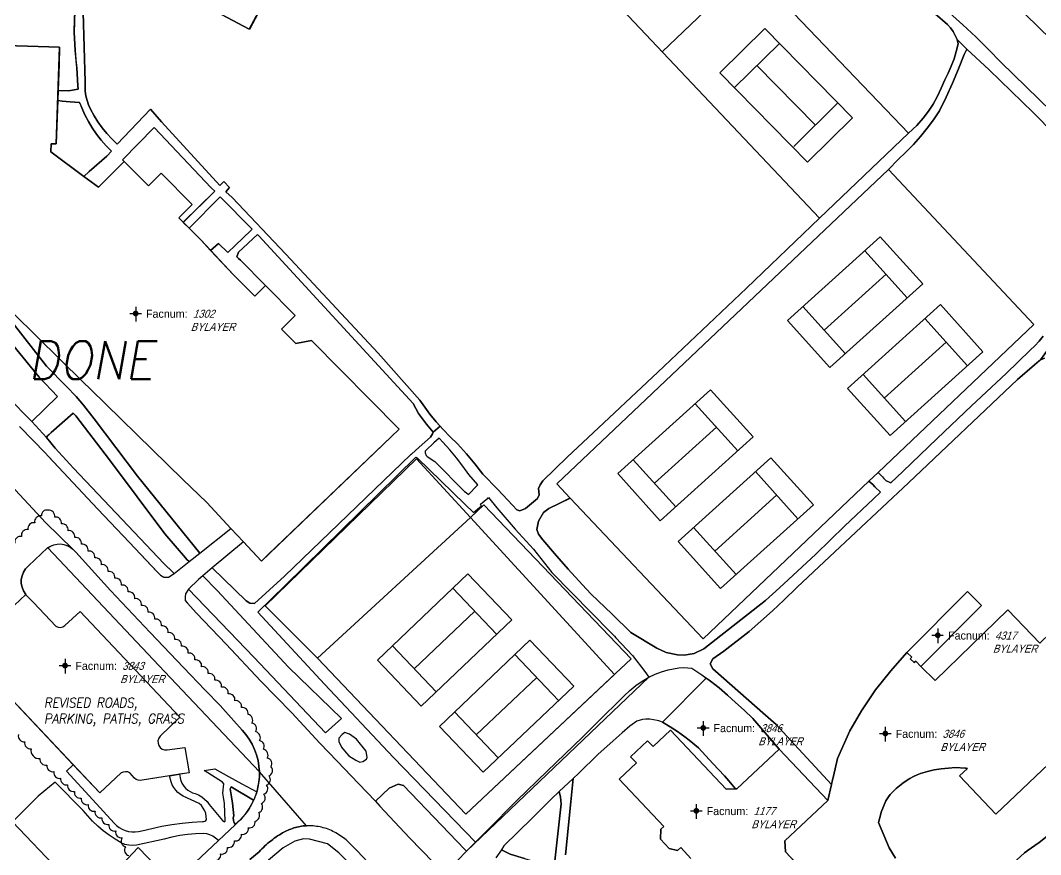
# Model space of a CAD drawing. Header units: inches. Extents: x 1273557 to 1282364, y 239587 to 246310.
# Drawn here: x 1277304 to 1277839, y 243791 to 244229 of the extents above; entities that cross this region are included whole.
import ezdxf
from ezdxf.enums import TextEntityAlignment as Align

# ---------------------------------------------------------------- set-up
doc = ezdxf.new("R2010")
doc.units = ezdxf.units.IN
doc.header["$MEASUREMENT"] = 0
doc.linetypes.add('DASHED2', pattern=[0.375, 0.25, -0.125])
doc.layers.add('BLDG-DATA', color=159, linetype='DASHED2', lineweight=30)
for name, color, linetype in [('BLDG-UW', 231, 'Continuous'), ('GRASS', 3, 'Continuous'), ('MISC-FENCE', 140, 'Continuous'), ('MISC-SURF-FEAT', 40, 'Continuous'), ('PATH', 253, 'Continuous'), ('PATH-ISLAND', 252, 'Continuous'), ('PRKG-DATA', 255, 'Continuous'), ('PRKG-UW', 6, 'Continuous'), ('REV-2013', 1, 'Continuous'), ('REV-ADJUDICATION-NOTES', 2, 'Continuous'), ('STREET-UW', 50, 'Continuous'), ('STREET-UW-ISLAND', 20, 'Continuous')]:
    doc.layers.add(name, color=color, linetype=linetype)
doc.styles.add('Revisions', font='simplex.shx', dxfattribs={"width": 0.9, "oblique": 10, "height": 25})
doc.styles.add('SS_LITE', font='FRABK.TTF', dxfattribs={"height": 16})

# ---------------------------------------------------------------- blocks, each defined once
blk = doc.blocks.new('*U1')
for p, q in [((-3.08, 0), (3.08, 0)), ((0, 3.55), (0, -4.2))]:
    blk.add_line(p, q)
at = {"const_width": 1.5}
blk.add_lwpolyline([(-0.75, 0, 1), (0.75, 0, 1)], format="xyb", close=True, dxfattribs=at)
at = {"layer": 'BLDG-DATA', "color": 1, "style": 'SS_LITE'}
blk.add_text('Facnum:', height=4.2, dxfattribs=at).set_placement((27.26, -2.25), align=Align.RIGHT)
at = {"layer": 'BLDG-DATA', "color": 7, "style": 'SS_LITE', "oblique": 20, "width": 0.9, "flags": 8}
for tag, p in [('FACNUM', (29.98, -2.25)), ('OBJECT', (28.84, -9.16))]:
    blk.add_attdef(tag, p, '', height=4.2, dxfattribs=at)
blk = doc.blocks.new('*U8')
for p, q in [((-3.08, 0), (3.08, 0)), ((0, 3.55), (0, -4.2))]:
    blk.add_line(p, q)
at = {"const_width": 1.5}
blk.add_lwpolyline([(-0.75, 0, 1), (0.75, 0, 1)], format="xyb", close=True, dxfattribs=at)
at = {"layer": 'PRKG-DATA', "color": 1, "style": 'SS_LITE'}
blk.add_text('Facnum:', height=4.2, dxfattribs=at).set_placement((27.26, -2.25), align=Align.RIGHT)
at = {"layer": 'PRKG-DATA', "color": 7, "style": 'SS_LITE', "oblique": 20, "width": 0.9, "flags": 8}
for tag, p in [('FACNUM', (29.98, -2.25)), ('OBJECT', (28.84, -9.16))]:
    blk.add_attdef(tag, p, '', height=4.2, dxfattribs=at)

msp = doc.modelspace()

# ---------------------------------------------------------------- linework, layer by layer
at = {"layer": 'BLDG-UW'}
for points in [[(1277288.11, 244086.77), (1277336.91, 244039.01), (1277340.75, 244035.25), (1277389.2, 243987.85), (1277401.85, 243975.71), (1277414.43, 243962.17), (1277420.98, 243955.12), (1277423.05, 243952.89), (1277430.4, 243944.98), (1277434.06, 243948.48), (1277502.79, 244014.18), (1277502.79, 244014.18), (1277502.79, 244014.18), (1277456.68, 244060.74), (1277448.5, 244059.15), (1277440.97, 244066.75), (1277448.22, 244073.94), (1277432.62, 244089.68), (1277426.96, 244084.06), (1277415.83, 244095.29), (1277398.77, 244113.36), (1277392.51, 244119.67), (1277389.4, 244122.81), (1277387.06, 244125.17), (1277394.08, 244132.13), (1277377.84, 244148.53), (1277371.13, 244141.88), (1277358.48, 244154.64), (1277344.88, 244141.17), (1277337.2, 244146.91), (1277319.95, 244159.81), (1277320.08, 244164.01), (1277322.78, 244163.93), (1277324.43, 244214.67), (1277251.2, 244217.06)], [(1277724.67, 243772.09), (1277705.48, 243792.45), (1277705.16, 243798.21), (1277727.67, 243819.42), (1277702.22, 243846.43), (1277679.98, 243825.48), (1277679.29, 243825.47), (1277674.37, 243825.4), (1277645.21, 243856.36), (1277636, 243847.68), (1277633.12, 243850.74), (1277624.2, 243842.35), (1277627.28, 243839.1), (1277618.25, 243830.6), (1277641.62, 243805.78), (1277640.1, 243804.35), (1277639.91, 243799.16), (1277644.54, 243794.24), (1277648.88, 243793.23), (1277650.51, 243794.76), (1277655.77, 243788.93)]]:
    msp.add_lwpolyline(points, dxfattribs=at)
for points in [[(1277769.25, 243897.11), (1277771.79, 243894.58), (1277771.02, 243893.81), (1277773.09, 243891.75), (1277773.85, 243892.51), (1277776.58, 243889.8), (1277808.4, 243921.76), (1277801.06, 243929.07)], [(1277324.45, 243782.27), (1277299.86, 243808.2), (1277296.64, 243811.6), (1277253.61, 243856.98), (1277249.65, 243861.16), (1277225.64, 243886.48), (1277169.94, 243833.67), (1277164.94, 243828.92), (1277121.43, 243787.67), (1277174.95, 243731.23), (1277179.72, 243726.17), (1277220.24, 243683.46), (1277229.12, 243691.88), (1277242.85, 243704.9)]]:
    msp.add_lwpolyline(points, close=True, dxfattribs=at)
at = {"layer": 'GRASS'}
for points in [[(1277466.49, 244303.24), (1277423.99, 244224.12), (1277375.17, 244250.24)], [(1277251.2, 244217.06), (1277324.43, 244214.67), (1277324.25, 244205.76), (1277323.69, 244191.9), (1277324.37, 244191.89), (1277329.23, 244191.83), (1277334.22, 244192.65), (1277334.09, 244194.6), (1277333.47, 244203.88), (1277332.62, 244213.14), (1277332.14, 244222.33), (1277332.18, 244223.38), (1277332.71, 244239.24)], [(1277336.95, 244232.96), (1277337.96, 244196.49), (1277337.87, 244194.02), (1277338, 244191.55), (1277338.36, 244189.11), (1277338.93, 244186.71), (1277339.72, 244184.37), (1277340.71, 244182.11), (1277342.59, 244178.76), (1277344.65, 244175.51), (1277346.9, 244172.39), (1277349.32, 244169.39), (1277351.9, 244166.53), (1277354.65, 244163.82), (1277372.22, 244182.11), (1277377.95, 244175.62), (1277408.59, 244142.08), (1277410.79, 244144.22), (1277413.62, 244141.06), (1277411.84, 244138.83), (1277415.02, 244135.76), (1277443.22, 244106.01), (1277491.79, 244054.15), (1277513.56, 244029.41), (1277518.79, 244022.17), (1277522.19, 244018.03), (1277525.77, 244014.04), (1277529.51, 244010.2), (1277533.41, 244006.51), (1277538, 244001.36), (1277542.44, 243996.09), (1277546.7, 243990.68), (1277554.57, 243982.6), (1277562.29, 243974.36), (1277564.53, 243971.87), (1277566.11, 243971.41), (1277569, 243972.66), (1277575.28, 243977.89), (1277576.17, 243979.89), (1277575.94, 243983.2), (1277576.83, 243985.06), (1277578.16, 243987.19), (1277590.99, 243999.53), (1277613, 244020.2), (1277638.48, 244044.24), (1277685.08, 244088.22), (1277723.39, 244125.02), (1277723.39, 244125.02), (1277723.39, 244125.02), (1277770.14, 244169.55), (1277770.14, 244169.55), (1277774.5, 244173.59), (1277777.82, 244177.38), (1277780.57, 244181.13), (1277783.07, 244184.78), (1277785.28, 244188.93), (1277787.28, 244193.18), (1277789.07, 244197.53), (1277790.92, 244201.13), (1277792.55, 244204.83), (1277793.98, 244208.61), (1277795.18, 244212.48), (1277796.16, 244216.4), (1277795.54, 244218.67), (1277794.66, 244220.85), (1277793.53, 244222.92), (1277792.16, 244224.83), (1277790.57, 244226.57), (1277784.12, 244232.19)], [(1277846.68, 244168.98), (1277835.45, 244180.42), (1277824.03, 244191.68), (1277812.44, 244202.75), (1277800.67, 244213.65), (1277799.29, 244210.84), (1277796.32, 244203.34), (1277793.18, 244195.9), (1277789.86, 244188.55), (1277786.38, 244181.27), (1277783.25, 244176.63), (1277779.91, 244172.13), (1277776.37, 244167.8), (1277772.64, 244163.62), (1277768.72, 244159.62), (1277764.63, 244155.81), (1277759.56, 244150.51), (1277585.5, 243985.5), (1277592.53, 243978.06), (1277591.32, 243977.48), (1277586.72, 243975.29), (1277581.33, 243972.64), (1277578.52, 243970.45), (1277575.85, 243965.97), (1277575.05, 243961.56), (1277575.92, 243959.2), (1277578.23, 243956.23), (1277584.28, 243949.04), (1277591.5, 243940.78), (1277598.89, 243932.65), (1277603.37, 243927.9), (1277614.55, 243917.22), (1277624.37, 243907.65), (1277637.97, 243899.34), (1277642.83, 243897.01), (1277648.83, 243895.78), (1277652.4, 243895.72), (1277657.5, 243896.58), (1277662.62, 243898.95), (1277695.01, 243924.39), (1277702.29, 243930.94), (1277711.89, 243939.79), (1277721.38, 243948.74), (1277736.48, 243963.3), (1277751.7, 243977.73), (1277755.35, 243981.14), (1277752.41, 243984.06), (1277751.32, 243985.19), (1277749.29, 243987), (1277754.14, 243991.6), (1277756.47, 243989.2), (1277757.01, 243988.64), (1277758.42, 243987.18), (1277758.52, 243987.14), (1277760.73, 243986.15), (1277767.04, 243992.03), (1277785.07, 244009.36), (1277803.23, 244026.57), (1277821.37, 244043.53), (1277833.89, 244055.7), (1277836.34, 244058.02), (1277838.63, 244060.5), (1277840.74, 244063.12)], [(1277297.12, 244031.27), (1277309.9, 244018.21), (1277323.34, 244031.43), (1277313.8, 244041.48), (1277270.64, 244094.12)], [(1277287.01, 244086.28), (1277317.67, 244047.27), (1277328.19, 244036.68), (1277333.18, 244031.39), (1277337.12, 244026.91), (1277342.61, 244019.61), (1277365.38, 243989.59), (1277398.06, 243949.18), (1277414.43, 243962.17), (1277401.85, 243975.71), (1277389.2, 243987.85), (1277340.75, 244035.25), (1277336.91, 244039.01), (1277288.11, 244086.77)], [(1277841.42, 244051.5), (1277839.3, 244050.66), (1277836.21, 244048.02), (1277827.28, 244040.36), (1277770.15, 243986.15), (1277728.69, 243947.3), (1277711.69, 243931.39), (1277704.68, 243924.51), (1277698.71, 243918.89), (1277686.5, 243908.17), (1277673.16, 243897.85), (1277667.45, 243893.8), (1277665.9, 243891.19), (1277667.37, 243888.54), (1277695.01, 243864.2), (1277700.57, 243859.22), (1277708.09, 243851.09), (1277729.63, 243827.8), (1277730.21, 243830.3), (1277730.64, 243832.14), (1277732.82, 243841.46), (1277739.34, 243855.99), (1277745.39, 243866.45), (1277752.72, 243877.5), (1277760.74, 243887.45), (1277769.25, 243897.11), (1277801.06, 243929.07), (1277808.4, 243921.76), (1277776.58, 243889.8), (1277784.03, 243882.4), (1277822.21, 243919.39), (1277839.06, 243902), (1277855.99, 243918.41)], [(1277655.76, 243788.94), (1277650.51, 243794.76), (1277648.88, 243793.23), (1277644.54, 243794.24), (1277639.91, 243799.16), (1277640.1, 243804.35), (1277641.62, 243805.78), (1277618.25, 243830.6), (1277627.28, 243839.1), (1277624.2, 243842.35), (1277633.12, 243850.74), (1277636, 243847.68), (1277645.21, 243856.36), (1277674.37, 243825.4), (1277679.3, 243825.47), (1277675.84, 243829.67), (1277673.54, 243832.36), (1277667.46, 243838.88), (1277659.78, 243847.01), (1277654.94, 243851.1), (1277652.67, 243852.87), (1277648.87, 243855.57), (1277644.96, 243858.11), (1277640.94, 243860.47), (1277639.07, 243861.13), (1277638.21, 243861.33), (1277634.39, 243862.06), (1277632.22, 243862.03), (1277630.43, 243861.87), (1277627.51, 243860.97), (1277623.82, 243858.36), (1277619.72, 243854.95), (1277615.15, 243850.67), (1277607.07, 243843.47), (1277597.09, 243833.67), (1277594.12, 243831.01), (1277592.81, 243818.64), (1277589.96, 243790.93)], [(1277384.1, 243775.97), (1277407.83, 243798.37), (1277406.41, 243799.66), (1277404.98, 243800.62), (1277403.44, 243801.35), (1277401.8, 243801.84), (1277400.1, 243802.09), (1277395.89, 243801.94), (1277391.7, 243801.56), (1277387.54, 243800.96), (1277383.41, 243800.14), (1277379.33, 243799.11), (1277364.89, 243795.89), (1277362.83, 243795.75), (1277360.77, 243795.92), (1277358.76, 243796.4), (1277356.85, 243797.17), (1277353.6, 243799.1), (1277350.47, 243801.2), (1277347.46, 243803.48), (1277344.58, 243805.93), (1277341.85, 243808.53), (1277339.26, 243811.29), (1277336.84, 243814.18), (1277322.26, 243829.09), (1277313.22, 243821.61), (1277299.86, 243808.2), (1277324.45, 243782.27)], [(1277822.86, 243784.61), (1277830.88, 243791.9), (1277832.11, 243792.76), (1277832.35, 243792.97), (1277838.73, 243797.45), (1277874.02, 243825.6)], [(1277346.44, 243774.24), (1277365.67, 243794.69), (1277376.26, 243783.85)]]:
    msp.add_lwpolyline(points, dxfattribs=at)
for points in [[(1277337.23, 244146.88), (1277340.09, 244149.42), (1277349.24, 244157.53), (1277351.83, 244160.17), (1277349.02, 244162.99), (1277346.39, 244165.97), (1277343.94, 244169.1), (1277341.69, 244172.37), (1277339.65, 244175.78), (1277337.81, 244179.29), (1277336.2, 244182.91), (1277335.27, 244185.13), (1277335.01, 244185.74), (1277330.12, 244185.98), (1277325.91, 244186.36), (1277323.52, 244186.66), (1277322.78, 244163.93), (1277320.08, 244164.01), (1277319.95, 244159.81)], [(1277374.19, 244172.48), (1277357.49, 244155.68), (1277358.48, 244154.64), (1277358.51, 244154.61), (1277371.13, 244141.88), (1277377.84, 244148.53), (1277394.08, 244132.13), (1277387.06, 244125.17), (1277389.44, 244122.8), (1277405.95, 244139.08), (1277404.1, 244140.97)], [(1277408.82, 244136.18), (1277392.54, 244119.65), (1277398.77, 244113.36), (1277403.75, 244108.08), (1277407.87, 244111.69), (1277412.84, 244106.95), (1277424.69, 244118.29), (1277425.63, 244119.21)], [(1277508.78, 244000.91), (1277509.19, 244001.19), (1277513.17, 244004.74), (1277519.14, 244010.14), (1277520.32, 244011.89), (1277520.62, 244012.62), (1277517.08, 244016.81), (1277512.86, 244022.53), (1277510.06, 244027.72), (1277429.05, 244115.76), (1277428.32, 244116.5), (1277418.47, 244107.11), (1277417.47, 244104.7), (1277418.43, 244103.87), (1277419.49, 244102.95), (1277432.62, 244089.68), (1277448.22, 244073.94), (1277440.97, 244066.75), (1277448.5, 244059.15), (1277456.68, 244060.74), (1277502.79, 244014.18), (1277430.4, 243944.98), (1277420.97, 243955.13), (1277404.58, 243941.45), (1277422.45, 243924.27), (1277424.43, 243922.9), (1277426.83, 243922.86), (1277442.56, 243937.17)], [(1277379.15, 243943.77), (1277384.71, 243938.45), (1277392.48, 243944.75), (1277391.37, 243945.89), (1277390.57, 243946.72), (1277379.81, 243959.32), (1277350.65, 243998.13), (1277332.98, 244021.26), (1277331.68, 244022.63), (1277320.17, 244012.48), (1277319.75, 244012.15), (1277319.35, 244011.81), (1277318.96, 244011.45), (1277318.58, 244011.07), (1277318.23, 244010.68), (1277317.89, 244010.28), (1277317.58, 244009.88), (1277322.27, 244004.34), (1277331.86, 243993.83), (1277360.5, 243963.58)], [(1277529.38, 244003.47), (1277525.69, 244007.52), (1277523.74, 244009.47), (1277520.93, 244007.18), (1277516.67, 244003.06), (1277516.33, 244002.73), (1277516.32, 244001.85), (1277516.83, 244000.39), (1277517.45, 243999.97), (1277521.42, 243997.23), (1277537.06, 243981.48), (1277537.9, 243981), (1277539.11, 243980.01), (1277539.51, 243980.33), (1277543.39, 243984.29), (1277544.11, 243985.01), (1277539.36, 243990.42), (1277536.23, 243994.91), (1277532.9, 243999.26)], [(1277432.41, 243921.53), (1277459.91, 243894.05), (1277537.72, 243812.25), (1277613.48, 243883.35), (1277624.59, 243893.77), (1277547.26, 243974.59), (1277540.18, 243967.85), (1277511.85, 243998.66), (1277432.41, 243921.53)], [(1277407.13, 243929.62), (1277399.66, 243937.34), (1277397.38, 243935.44), (1277392.16, 243930.27), (1277426.47, 243894.57), (1277464.05, 243854.95), (1277472.45, 243862.43), (1277444.69, 243889.33)], [(1277480.32, 243851.58), (1277476.75, 243854.17), (1277474.23, 243855.02), (1277472.74, 243854.11), (1277471.11, 243852.13), (1277471.08, 243850.39), (1277472.5, 243847.43), (1277474.07, 243845.4), (1277476.3, 243842.83), (1277480.01, 243840.49), (1277482.13, 243839.53), (1277483.74, 243839.9), (1277485.63, 243841.07), (1277485.91, 243842), (1277485.43, 243845.22)], [(1277504.97, 243827.31), (1277502.14, 243827.97), (1277497.42, 243825.81), (1277490.34, 243819.02), (1277492.68, 243816.41), (1277508.21, 243799.78), (1277520.69, 243786.8), (1277524.93, 243782.35), (1277525.28, 243782.52), (1277527.44, 243783.57), (1277529.58, 243784.79), (1277531.56, 243786.25), (1277533.35, 243787.94), (1277538.06, 243792.74), (1277536.98, 243793.83)], [(1277587.76, 243817.6), (1277587.42, 243821.08), (1277586.69, 243824.09), (1277582.76, 243820.2), (1277572.49, 243810.12), (1277557.67, 243795.58), (1277556.45, 243793.58), (1277561.02, 243791.31), (1277568.6, 243788.92), (1277583.23, 243784.67), (1277583.9, 243784.93), (1277584.32, 243786.13)], [(1277473.04, 243742.46), (1277478.35, 243737.15), (1277487.58, 243745.7), (1277502.37, 243760.4), (1277470.99, 243792), (1277465.21, 243796.69), (1277455.65, 243799.11), (1277452.46, 243799.34), (1277447.92, 243798.1), (1277441.85, 243794.62), (1277434.22, 243788.16), (1277433.41, 243787.07)]]:
    msp.add_lwpolyline(points, close=True, dxfattribs=at)
for points in [[(1277387.36, 243833.24), (1277388.04, 243830.35), (1277388.75, 243828.59), (1277389.74, 243826.96), (1277390.66, 243825.83), (1277391.75, 243824.85), (1277392.99, 243824.06), (1277394.33, 243823.46), (1277395.74, 243823.09), (1277397.47, 243822.31), (1277399.09, 243821.33), (1277400.58, 243820.16), (1277401.91, 243818.81), (1277403.06, 243817.31), (1277409.93, 243808.84), (1277411, 243808.15), (1277411.41, 243808.55), (1277411.15, 243817.85), (1277410.54, 243821.23), (1277410.16, 243823.26), (1277410.65, 243828.1), (1277409.99, 243829.06), (1277400.4, 243835.16), (1277406, 243835.98), (1277413.11, 243831.98), (1277420.13, 243828.13), (1277427.98, 243823.92, 0.080136), (1277429.38, 243834.45), (1277379.62, 243887.1), (1277318.26, 243951.98, 0.002066), (1277318.19, 243951.93), (1277308.19, 243942.52, 0.410194), (1277306.74, 243927.58, 0.022245), (1277307.37, 243926.87), (1277310.82, 243923.32), (1277322.61, 243910.94, 0.361372), (1277327.28, 243911.18), (1277335.35, 243918.65), (1277387.69, 243863.19), (1277377.28, 243853.14, 0.709666), (1277380.97, 243845.99), (1277390.31, 243847.3), (1277392.51, 243833.99)], [(1277331.69, 243838.2), (1277328.2, 243834.76), (1277341.93, 243819.72), (1277353.12, 243807.54), (1277354.4, 243806.32), (1277355.82, 243805.26), (1277357.35, 243804.38), (1277358.99, 243803.7), (1277360.69, 243803.22), (1277362.44, 243802.95), (1277364.21, 243802.9), (1277365.97, 243803.06), (1277367.7, 243803.44), (1277372.91, 243804.78), (1277378.16, 243805.93), (1277383.46, 243806.86), (1277388.79, 243807.59), (1277394.14, 243808.11), (1277399.51, 243808.42), (1277400.13, 243808.36), (1277400.73, 243808.52), (1277401.23, 243808.89), (1277401.56, 243809.41), (1277401.52, 243810.99), (1277401.23, 243812.55), (1277400.71, 243814.05), (1277399.95, 243815.45), (1277398.98, 243816.71), (1277397.83, 243817.81), (1277389.35, 243821.6), (1277387.93, 243822.52), (1277386.64, 243823.6), (1277385.48, 243824.84), (1277384.48, 243826.2), (1277383.66, 243827.68), (1277383.02, 243829.24), (1277382.17, 243832.4), (1277367.88, 243830.04, -0.290599), (1277363.83, 243831.17), (1277361.38, 243833.91, 0.279055), (1277356.76, 243833.85), (1277345.65, 243823.43)], [(1277416.72, 243806.75), (1277415.99, 243808.08), (1277415.7, 243809.14), (1277415.67, 243810.24), (1277415.91, 243811.31), (1277415.63, 243814.63), (1277415.21, 243817.95), (1277414.66, 243821.26), (1277413.99, 243825.49), (1277414.54, 243826.56), (1277415.48, 243826.14), (1277426.34, 243819.57, -0.006744), (1277425.95, 243818.76, -0.099193)]]:
    msp.add_lwpolyline(points, format="xyb", close=True, dxfattribs=at)
msp.add_lwpolyline([(1277864.39, 243858.26), (1277815.87, 243812.24), (1277796.83, 243832.3), (1277800.99, 243836.24, 0.006508), (1277799.86, 243836.44), (1277794.75, 243836.66), (1277791.02, 243836.46), (1277787.31, 243836.05), (1277783.63, 243835.43), (1277779.99, 243834.59), (1277776.4, 243833.55), (1277774.62, 243832.92, 0.100657), (1277760.49, 243822.56), (1277759.6, 243821.41), (1277758.25, 243819.32), (1277755.79, 243813.27), (1277755.35, 243811.76), (1277754.3, 243807.8), (1277759.96, 243794.57), (1277763.29, 243789.07)], format="xyb", dxfattribs=at)
at = {"layer": 'MISC-FENCE'}
for p, q in [((1277770.14, 244169.55), (1277603.73, 244343.12)), ((1277466.49, 244303.24), (1277424.12, 244224.05)), ((1277558.26, 244299.53), (1277723.39, 244125.02)), ((1277640.83, 244212.28), (1277686.94, 244256.33)), ((1277424.12, 244224.05), (1277375.17, 244250.24)), ((1277723.39, 244125.02), (1277770.14, 244169.55)), ((1277759.56, 244150.51), (1277585.5, 243985.5)), ((1277835.88, 244069.25), (1277759.56, 244150.51)), ((1277754.14, 243991.6), (1277835.88, 244069.25)), ((1277432.41, 243921.53), (1277511.85, 243998.66)), ((1277511.85, 243998.66), (1277540.18, 243967.85)), ((1277749.29, 243987), (1277754.14, 243991.6)), ((1277662.25, 243904.31), (1277749.29, 243987)), ((1277585.5, 243985.5), (1277592.53, 243978.06)), ((1277592.53, 243978.06), (1277662.25, 243904.31)), ((1277540.18, 243967.85), (1277459.91, 243894.05)), ((1277615.84, 243885.57), (1277540.18, 243967.85)), ((1277459.91, 243894.05), (1277432.41, 243921.53)), ((1277459.91, 243894.05), (1277537.72, 243812.25)), ((1277537.72, 243812.25), (1277615.84, 243885.57))]:
    msp.add_line(p, q, dxfattribs=at)
at = {"layer": 'MISC-SURF-FEAT'}
for p, q in [((1277670.97, 244201.16), (1277694.7, 244224.51)), ((1277694.7, 244224.51), (1277740.74, 244177.71)), ((1277702.38, 244216.71), (1277678.64, 244193.36)), ((1277717.01, 244154.36), (1277670.97, 244201.16)), ((1277690.51, 244205.04), (1277721.2, 244173.83)), ((1277709.81, 244162.63), (1277733.07, 244185.51)), ((1277740.74, 244177.71), (1277717.01, 244154.36)), ((1277706.51, 244071.26), (1277755.25, 244115.25)), ((1277755.25, 244115.25), (1277777.56, 244090.53)), ((1277747.13, 244107.92), (1277769.43, 244083.2)), ((1277758.28, 244095.56), (1277725.79, 244066.23)), ((1277777.56, 244090.53), (1277728.82, 244046.54)), ((1277714.63, 244078.59), (1277736.94, 244053.87)), ((1277738.12, 244035.64), (1277786.85, 244079.63)), ((1277786.85, 244079.63), (1277809.16, 244054.91)), ((1277778.73, 244072.3), (1277801.04, 244047.58)), ((1277728.82, 244046.54), (1277706.51, 244071.26)), ((1277789.89, 244059.94), (1277757.39, 244030.61)), ((1277809.16, 244054.91), (1277760.42, 244010.92)), ((1277746.24, 244042.97), (1277768.55, 244018.25)), ((1277617.51, 243990.93), (1277666.24, 244034.92)), ((1277666.24, 244034.92), (1277688.55, 244010.2)), ((1277760.42, 244010.92), (1277738.12, 244035.64)), ((1277658.12, 244027.59), (1277680.43, 244002.87)), ((1277669.28, 244015.23), (1277636.78, 243985.9)), ((1277688.55, 244010.2), (1277639.81, 243966.21)), ((1277625.63, 243998.26), (1277647.93, 243973.54)), ((1277649.11, 243955.31), (1277697.85, 243999.3)), ((1277697.85, 243999.3), (1277720.16, 243974.58)), ((1277689.73, 243991.97), (1277712.04, 243967.25)), ((1277639.81, 243966.21), (1277617.51, 243990.93)), ((1277700.88, 243979.61), (1277668.39, 243950.28)), ((1277720.16, 243974.58), (1277671.42, 243930.59)), ((1277657.23, 243962.64), (1277679.54, 243937.92)), ((1277671.42, 243930.59), (1277649.11, 243955.31)), ((1277491.3, 243893.08), (1277538.85, 243938.35)), ((1277538.85, 243938.35), (1277561.81, 243914.23)), ((1277530.93, 243930.8), (1277553.88, 243906.69)), ((1277542.4, 243918.75), (1277510.7, 243888.56)), ((1277561.81, 243914.23), (1277514.25, 243868.97)), ((1277499.22, 243900.62), (1277522.18, 243876.51)), ((1277523.84, 243858.31), (1277571.39, 243903.58)), ((1277571.39, 243903.58), (1277594.35, 243879.46)), ((1277563.47, 243896.04), (1277586.42, 243871.92)), ((1277514.25, 243868.97), (1277491.3, 243893.08)), ((1277574.95, 243883.98), (1277543.24, 243853.8)), ((1277594.35, 243879.46), (1277546.8, 243834.2)), ((1277531.76, 243865.86), (1277554.72, 243841.74)), ((1277546.8, 243834.2), (1277523.84, 243858.31))]:
    msp.add_line(p, q, dxfattribs=at)
at = {"layer": 'PATH'}
for points in [[(1277375.17, 244250.24), (1277423.99, 244224.12), (1277466.49, 244303.24)], [(1277332.71, 244239.24), (1277332.14, 244222.33), (1277332.62, 244213.14), (1277333.08, 244208.08), (1277333.47, 244203.88), (1277334.09, 244194.6), (1277334.22, 244192.65), (1277329.23, 244191.83), (1277323.69, 244191.9), (1277323.52, 244186.66), (1277325.91, 244186.36), (1277330.12, 244185.98), (1277335.01, 244185.74), (1277336.2, 244182.91), (1277337.81, 244179.29), (1277339.65, 244175.78), (1277341.69, 244172.37), (1277343.94, 244169.1), (1277346.39, 244165.97), (1277349.02, 244162.99), (1277351.83, 244160.17), (1277349.24, 244157.53), (1277340.09, 244149.42), (1277337.23, 244146.88), (1277344.88, 244141.17), (1277358.48, 244154.64), (1277357.49, 244155.68), (1277374.19, 244172.48), (1277404.1, 244140.97), (1277405.95, 244139.08), (1277389.42, 244122.79), (1277392.54, 244119.65), (1277408.82, 244136.18), (1277425.63, 244119.21), (1277424.69, 244118.29), (1277412.84, 244106.95), (1277407.87, 244111.69), (1277403.75, 244108.08), (1277415.83, 244095.29), (1277426.96, 244084.06), (1277432.62, 244089.68), (1277419.49, 244102.95), (1277418.43, 244103.87), (1277417.47, 244104.7), (1277418.47, 244107.11), (1277428.32, 244116.5), (1277429.05, 244115.76), (1277510.06, 244027.72), (1277512.86, 244022.53), (1277517.08, 244016.81), (1277520.62, 244012.62), (1277524.18, 244015.81), (1277522.19, 244018.03), (1277518.79, 244022.17), (1277513.56, 244029.41), (1277491.79, 244054.15), (1277443.22, 244106.01), (1277415.02, 244135.76), (1277411.84, 244138.83), (1277413.62, 244141.06), (1277410.79, 244144.22), (1277408.59, 244142.08), (1277377.95, 244175.62), (1277372.22, 244182.11), (1277354.65, 244163.82), (1277351.9, 244166.53), (1277349.32, 244169.39), (1277346.9, 244172.39), (1277344.65, 244175.51), (1277342.59, 244178.76), (1277340.71, 244182.11), (1277339.72, 244184.37), (1277338.93, 244186.71), (1277338.36, 244189.11), (1277338, 244191.55), (1277337.87, 244194.02), (1277337.96, 244196.49), (1277336.95, 244232.96)], [(1277784.12, 244232.19), (1277790.57, 244226.57), (1277792.16, 244224.83), (1277793.53, 244222.92), (1277794.66, 244220.85), (1277795.54, 244218.67), (1277800.67, 244213.65), (1277812.44, 244202.75), (1277824.03, 244191.68), (1277835.45, 244180.42), (1277846.68, 244168.98)], [(1277851.74, 244174.55), (1277818.63, 244206.78), (1277812.07, 244213.5), (1277805.37, 244220.08), (1277798.53, 244226.52), (1277791.55, 244232.8)], [(1277831.48, 244231.89), (1277851.79, 244212.01)], [(1277840.74, 244063.12), (1277838.63, 244060.5), (1277836.34, 244058.02), (1277833.89, 244055.7), (1277821.37, 244043.53), (1277803.23, 244026.57), (1277785.07, 244009.36), (1277767.04, 243992.03), (1277760.73, 243986.15), (1277758.42, 243987.18), (1277756.31, 243989.36), (1277754.14, 243991.6), (1277749.29, 243987), (1277751.32, 243985.19), (1277752.41, 243984.06), (1277755.35, 243981.14), (1277751.7, 243977.73), (1277736.48, 243963.3), (1277721.38, 243948.74), (1277711.89, 243939.79), (1277702.29, 243930.94), (1277695.01, 243924.39), (1277662.62, 243898.95), (1277657.5, 243896.58), (1277652.4, 243895.72), (1277648.83, 243895.78), (1277642.83, 243897.01), (1277637.97, 243899.34), (1277624.37, 243907.65), (1277614.55, 243917.22), (1277603.37, 243927.9), (1277598.89, 243932.65), (1277591.5, 243940.78), (1277584.28, 243949.04), (1277578.23, 243956.23), (1277575.92, 243959.2), (1277575.05, 243961.56), (1277575.85, 243965.97), (1277578.52, 243970.45), (1277581.33, 243972.64), (1277586.72, 243975.29), (1277592.53, 243978.06), (1277585.5, 243985.5), (1277759.56, 244150.51), (1277764.63, 244155.81), (1277768.72, 244159.62), (1277772.64, 244163.62), (1277776.37, 244167.8), (1277779.91, 244172.13), (1277783.25, 244176.63), (1277786.38, 244181.27), (1277789.86, 244188.55), (1277793.18, 244195.9), (1277796.32, 244203.34), (1277799.29, 244210.84), (1277800.67, 244213.65), (1277795.54, 244218.67), (1277796.16, 244216.4), (1277795.18, 244212.48), (1277793.98, 244208.61), (1277792.55, 244204.83), (1277790.92, 244201.13), (1277789.07, 244197.53), (1277787.28, 244193.18), (1277785.28, 244188.93), (1277783.07, 244184.78), (1277780.57, 244181.13), (1277777.82, 244177.38), (1277774.5, 244173.59), (1277770.14, 244169.55), (1277723.39, 244125.02), (1277685.08, 244088.22), (1277638.48, 244044.24), (1277613, 244020.2), (1277590.99, 243999.53), (1277578.16, 243987.19), (1277576.83, 243985.06), (1277575.94, 243983.2), (1277576.17, 243979.89), (1277575.28, 243977.89), (1277569, 243972.66), (1277566.11, 243971.41), (1277564.53, 243971.87), (1277562.29, 243974.36), (1277554.57, 243982.6), (1277546.7, 243990.68), (1277542.44, 243996.09), (1277538, 244001.36), (1277533.41, 244006.51), (1277529.51, 244010.2), (1277525.77, 244014.04), (1277524.18, 244015.81), (1277520.62, 244012.62), (1277520.32, 244011.89), (1277519.14, 244010.14), (1277513.17, 244004.74), (1277509.19, 244001.19), (1277508.78, 244000.91), (1277442.56, 243937.17), (1277426.83, 243922.86), (1277424.43, 243922.9), (1277422.45, 243924.27), (1277404.58, 243941.45), (1277399.66, 243937.34), (1277407.13, 243929.62), (1277444.69, 243889.33), (1277472.45, 243862.43), (1277464.05, 243854.95), (1277426.47, 243894.57), (1277392.15, 243930.28), (1277390.56, 243927.89), (1277390.35, 243926.31), (1277390.46, 243924.29), (1277391.55, 243923.16), (1277396.33, 243917.79), (1277411.87, 243901.49), (1277429.96, 243882.29), (1277446.33, 243865.39), (1277461.12, 243849.52), (1277470.12, 243840.13), (1277481.45, 243828.27), (1277490.34, 243819.02), (1277497.42, 243825.81), (1277502.14, 243827.97), (1277504.97, 243827.31), (1277536.98, 243793.83), (1277538.06, 243792.74), (1277633.77, 243884.19), (1277637.07, 243885.73), (1277640.49, 243886.99), (1277644, 243887.98), (1277649.53, 243889.05), (1277652.2, 243889.16), (1277656.31, 243888.84), (1277661.58, 243885.36), (1277666.22, 243882.01), (1277670.73, 243878.47), (1277675.08, 243874.75), (1277679.28, 243870.85), (1277683.88, 243866.73), (1277688.34, 243862.46), (1277702.22, 243846.43), (1277727.67, 243819.42), (1277729.63, 243827.8), (1277708.09, 243851.09), (1277700.57, 243859.22), (1277695.01, 243864.2), (1277667.37, 243888.54), (1277665.9, 243891.19), (1277667.45, 243893.8), (1277673.16, 243897.85), (1277686.5, 243908.17), (1277698.71, 243918.89), (1277704.68, 243924.51), (1277711.69, 243931.39), (1277728.69, 243947.3), (1277770.15, 243986.15), (1277827.28, 244040.36), (1277836.21, 244048.02), (1277838.77, 244050.21), (1277839.3, 244050.66), (1277843.97, 244056.88)], [(1277270.64, 244094.12), (1277313.8, 244041.48), (1277323.34, 244031.43), (1277309.9, 244018.21), (1277317.58, 244009.88), (1277317.89, 244010.28), (1277318.23, 244010.68), (1277318.58, 244011.07), (1277318.96, 244011.45), (1277319.35, 244011.81), (1277319.75, 244012.15), (1277320.17, 244012.48), (1277331.68, 244022.63), (1277332.98, 244021.26), (1277350.65, 243998.13), (1277379.81, 243959.32), (1277390.57, 243946.72), (1277391.37, 243945.89), (1277392.48, 243944.75), (1277398.06, 243949.18), (1277365.38, 243989.59), (1277342.61, 244019.61), (1277337.12, 244026.91), (1277333.18, 244031.39), (1277328.19, 244036.68), (1277317.67, 244047.27), (1277287.01, 244086.28)], [(1277843.97, 244056.88), (1277839.3, 244050.66), (1277841.42, 244051.5)], [(1277303.5, 244015.7), (1277317.21, 244001.5), (1277317.28, 244001.43), (1277317.55, 244001.09), (1277317.83, 244000.75), (1277318.14, 244000.44), (1277318.46, 244000.14), (1277318.81, 243999.77), (1277329.04, 243988.96), (1277344.49, 243972.49), (1277361.19, 243954.74), (1277375.88, 243939.21), (1277376.42, 243938.78), (1277377.54, 243937.62), (1277379.16, 243936.68), (1277381.72, 243936.65), (1277384.71, 243938.45), (1277383.96, 243939.17), (1277379.15, 243943.77), (1277360.5, 243963.58), (1277331.86, 243993.83), (1277322.27, 244004.34), (1277317.58, 244009.88), (1277309.9, 244018.21), (1277297.12, 244031.27)], [(1277589.96, 243790.93), (1277592.81, 243818.64), (1277594.12, 243831.01), (1277586.69, 243824.09), (1277587.42, 243821.08), (1277587.76, 243817.6), (1277584.32, 243786.13)], [(1277497.3, 243775.41), (1277480.61, 243793.07), (1277474.9, 243798.79), (1277474.17, 243799.35), (1277473.44, 243799.89), (1277472.69, 243800.42), (1277471.93, 243800.93), (1277471.16, 243801.42), (1277470.37, 243801.9), (1277469.58, 243802.36), (1277468.78, 243802.81), (1277467.97, 243803.23), (1277467.15, 243803.64), (1277466.33, 243804.04), (1277465.49, 243804.41), (1277464.64, 243804.68), (1277463.79, 243804.92), (1277462.92, 243805.15), (1277462.06, 243805.35), (1277461.19, 243805.53), (1277460.31, 243805.69), (1277459.43, 243805.83), (1277458.55, 243805.95), (1277457.66, 243806.04), (1277456.78, 243806.11), (1277455.89, 243806.16), (1277455, 243806.19), (1277454.11, 243806.19), (1277453.22, 243806.17), (1277452.33, 243806.13), (1277451.52, 243805.99), (1277450.71, 243805.83), (1277449.9, 243805.65), (1277449.1, 243805.45), (1277448.3, 243805.23), (1277447.51, 243804.99), (1277446.73, 243804.73), (1277445.95, 243804.45), (1277445.18, 243804.15), (1277444.42, 243803.83), (1277443.67, 243803.49), (1277442.92, 243803.13), (1277442.19, 243802.76), (1277441.46, 243802.36), (1277440.75, 243801.95), (1277440.75, 243801.95), (1277439.85, 243801.39), (1277438.96, 243800.81), (1277438.08, 243800.21), (1277437.21, 243799.59), (1277436.35, 243798.96), (1277435.51, 243798.31), (1277434.68, 243797.64), (1277433.86, 243796.96), (1277433.06, 243796.27), (1277432.27, 243795.55), (1277431.5, 243794.82), (1277430.74, 243794.08), (1277429.99, 243793.32), (1277429.26, 243792.55), (1277429.26, 243792.55), (1277424.34, 243788.4)], [(1277568.6, 243788.92), (1277561.02, 243791.31), (1277556.45, 243793.58), (1277553.52, 243789.32)]]:
    msp.add_lwpolyline(points, dxfattribs=at)
msp.add_lwpolyline([(1277429.38, 243834.45), (1277379.62, 243887.1), (1277318.26, 243951.98, -0.35851), (1277331.46, 243951.31), (1277333.06, 243949.65), (1277351.23, 243929.69), (1277372.05, 243907.59), (1277389.57, 243889.15), (1277400.98, 243877.37), (1277408.83, 243869.26), (1277415.93, 243861.25), (1277415.93, 243861.25), (1277420.36, 243856.34, -0.183265)], format="xyb", close=True, dxfattribs=at)
msp.add_lwpolyline([(1277282.51, 243890.23), (1277331.69, 243838.2), (1277328.2, 243834.76), (1277341.93, 243819.72), (1277353.12, 243807.54), (1277354.4, 243806.32), (1277355.82, 243805.26), (1277357.35, 243804.38), (1277358.99, 243803.7), (1277360.69, 243803.22), (1277362.44, 243802.95), (1277364.21, 243802.9), (1277365.97, 243803.06), (1277367.7, 243803.44), (1277372.91, 243804.78), (1277378.16, 243805.93), (1277383.46, 243806.86), (1277388.79, 243807.59), (1277394.14, 243808.11), (1277399.51, 243808.42), (1277400.13, 243808.36), (1277400.73, 243808.52), (1277401.23, 243808.89), (1277401.56, 243809.41), (1277401.52, 243810.99), (1277401.23, 243812.55), (1277400.71, 243814.05), (1277399.95, 243815.45), (1277398.98, 243816.71), (1277397.83, 243817.81), (1277389.35, 243821.6), (1277387.93, 243822.52), (1277386.64, 243823.6), (1277385.48, 243824.84), (1277384.48, 243826.2), (1277383.66, 243827.68), (1277383.02, 243829.24), (1277382.17, 243832.4), (1277387.36, 243833.24), (1277388.04, 243830.35), (1277388.75, 243828.59), (1277389.74, 243826.96), (1277390.66, 243825.83), (1277391.75, 243824.85), (1277392.99, 243824.06), (1277394.33, 243823.46), (1277395.74, 243823.09), (1277397.47, 243822.31), (1277399.09, 243821.33), (1277400.58, 243820.16), (1277401.91, 243818.81), (1277403.06, 243817.31), (1277409.93, 243808.84), (1277411, 243808.15), (1277411.41, 243808.55), (1277411.15, 243817.85), (1277410.54, 243821.23), (1277410.16, 243823.26), (1277410.65, 243828.1), (1277409.99, 243829.06), (1277400.4, 243835.16), (1277406, 243835.98), (1277413.11, 243831.98), (1277420.13, 243828.13), (1277427.98, 243823.92, -0.034819), (1277426.34, 243819.57), (1277415.48, 243826.14), (1277414.54, 243826.56), (1277413.99, 243825.49), (1277414.66, 243821.26), (1277415.21, 243817.95), (1277415.63, 243814.63), (1277415.91, 243811.31), (1277415.67, 243810.24), (1277415.7, 243809.14), (1277415.99, 243808.08), (1277416.72, 243806.75, -0.000845), (1277416.62, 243806.67), (1277407.83, 243798.37), (1277406.41, 243799.66), (1277404.98, 243800.62), (1277403.44, 243801.35), (1277401.8, 243801.84), (1277400.1, 243802.09), (1277395.89, 243801.94), (1277391.7, 243801.56), (1277387.54, 243800.96), (1277383.41, 243800.14), (1277379.33, 243799.11), (1277364.89, 243795.89), (1277362.83, 243795.75), (1277360.77, 243795.92), (1277358.76, 243796.4), (1277356.85, 243797.17), (1277353.6, 243799.1), (1277350.47, 243801.2), (1277347.46, 243803.48), (1277344.58, 243805.93), (1277341.85, 243808.53), (1277339.26, 243811.29), (1277336.84, 243814.18), (1277322.26, 243829.09), (1277313.22, 243821.61), (1277299.86, 243808.2)], format="xyb", dxfattribs=at)
at = {"layer": 'PATH-ISLAND'}
for points in [[(1277532.9, 243999.26), (1277529.38, 244003.47), (1277525.69, 244007.52), (1277523.74, 244009.47), (1277520.93, 244007.18), (1277516.67, 244003.06), (1277516.33, 244002.73), (1277516.32, 244001.85), (1277516.83, 244000.39), (1277517.45, 243999.97), (1277521.42, 243997.23), (1277537.06, 243981.48), (1277537.9, 243981), (1277539.11, 243980.01), (1277539.51, 243980.33), (1277543.39, 243984.29), (1277544.11, 243985.01), (1277539.36, 243990.42), (1277536.23, 243994.91)], [(1277432.41, 243921.53), (1277459.91, 243894.05), (1277537.72, 243812.25), (1277613.48, 243883.35), (1277624.59, 243893.77), (1277547.26, 243974.59), (1277540.18, 243967.85), (1277511.85, 243998.66), (1277432.41, 243921.53)], [(1277485.43, 243845.22), (1277480.32, 243851.58), (1277476.75, 243854.17), (1277474.23, 243855.02), (1277472.74, 243854.11), (1277471.11, 243852.13), (1277471.08, 243850.39), (1277472.5, 243847.43), (1277474.07, 243845.4), (1277476.3, 243842.83), (1277480.01, 243840.49), (1277482.13, 243839.53), (1277483.74, 243839.9), (1277485.63, 243841.07), (1277485.91, 243842)], [(1277473.04, 243742.46), (1277478.35, 243737.15), (1277487.58, 243745.7), (1277502.37, 243760.4), (1277470.99, 243792), (1277465.21, 243796.69), (1277455.65, 243799.11), (1277452.46, 243799.34), (1277447.92, 243798.1), (1277441.85, 243794.62), (1277434.22, 243788.16), (1277433.41, 243787.07)]]:
    msp.add_lwpolyline(points, close=True, dxfattribs=at)
at = {"layer": 'PRKG-UW'}
msp.add_lwpolyline([(1277392.51, 243833.99), (1277386.51, 243833.11), (1277367.88, 243830.04, -0.290599), (1277363.83, 243831.17), (1277361.38, 243833.91, 0.279055), (1277356.76, 243833.85), (1277345.65, 243823.43), (1277282.51, 243890.23), (1277292.99, 243900.03, 0.421655), (1277293.35, 243905.76), (1277288.8, 243910.64), (1277306.74, 243927.58, 0.022245), (1277307.37, 243926.87), (1277310.82, 243923.32), (1277322.61, 243910.94, 0.361372), (1277327.28, 243911.18), (1277335.35, 243918.65), (1277387.69, 243863.19), (1277377.28, 243853.14, 0.709666), (1277380.97, 243845.99), (1277390.31, 243847.3)], format="xyb", close=True, dxfattribs=at)
for points in [[(1277855.99, 243918.41), (1277839.06, 243902), (1277822.21, 243919.39), (1277784.03, 243882.4), (1277776.58, 243889.8), (1277773.85, 243892.51), (1277773.09, 243891.75), (1277771.02, 243893.81), (1277771.79, 243894.58), (1277769.25, 243897.11), (1277760.74, 243887.45), (1277752.72, 243877.5), (1277745.39, 243866.45), (1277739.34, 243855.99), (1277732.82, 243841.46), (1277730.64, 243832.14), (1277730.21, 243830.3), (1277729.63, 243827.8), (1277727.67, 243819.42), (1277705.16, 243798.21), (1277705.48, 243792.45), (1277724.66, 243772.1)], [(1277874.02, 243825.6), (1277838.73, 243797.45), (1277832.35, 243792.97), (1277832.11, 243792.76), (1277830.88, 243791.9), (1277822.86, 243784.61), (1277816.32, 243777.67), (1277809.55, 243770.88), (1277800.91, 243741), (1277804.25, 243719.01), (1277804.88, 243714.68), (1277806.58, 243703.66), (1277808.84, 243692.28), (1277811.98, 243676.3), (1277815.55, 243657.49), (1277816.53, 243652.02), (1277816.78, 243645.26), (1277817.15, 243624.49), (1277815.86, 243573.55), (1277816.18, 243551.13), (1277816.3, 243532.04), (1277832.97, 243531.18), (1277853.68, 243532.46)]]:
    msp.add_lwpolyline(points, dxfattribs=at)
msp.add_lwpolyline([(1277659.78, 243847.01), (1277667.46, 243838.88), (1277673.54, 243832.36), (1277675.84, 243829.67), (1277679.3, 243825.47), (1277679.98, 243825.48), (1277702.22, 243846.43), (1277688.34, 243862.46), (1277683.88, 243866.73), (1277679.28, 243870.85), (1277675.08, 243874.75), (1277670.73, 243878.47), (1277666.22, 243882.01), (1277663.9, 243883.69), (1277640.94, 243860.47), (1277644.96, 243858.11), (1277648.87, 243855.57), (1277652.67, 243852.87), (1277654.94, 243851.1)], close=True, dxfattribs=at)
msp.add_lwpolyline([(1277763.29, 243789.07), (1277759.96, 243794.57), (1277754.3, 243807.8), (1277755.35, 243811.76), (1277755.79, 243813.27), (1277758.25, 243819.32), (1277759.6, 243821.41), (1277760.49, 243822.56, -0.100657), (1277774.62, 243832.92), (1277776.4, 243833.55), (1277779.99, 243834.59), (1277783.63, 243835.43), (1277787.31, 243836.05), (1277791.02, 243836.46), (1277794.75, 243836.66), (1277799.86, 243836.44, -0.006508), (1277800.99, 243836.24), (1277796.83, 243832.3), (1277815.87, 243812.24), (1277864.39, 243858.26)], format="xyb", dxfattribs=at)
at = {"layer": 'REV-2013'}
for points in [[(1277542.79, 243797.55), (1277499.82, 243842.06), (1277463.56, 243880.46), (1277428.63, 243918.16), (1277443.02, 243932.49), (1277511.43, 243999.53), (1277512.23, 243999.25), (1277537.21, 243974.91), (1277541.82, 243970.45), (1277546.04, 243973.99), (1277545.32, 243974.71), (1277545.47, 243974.81)], [(1277549.24, 243977.96), (1277545.47, 243974.81)], [(1277549.24, 243977.96), (1277549.69, 243978.35), (1277553.94, 243973.06), (1277553.94, 243973.06), (1277563.66, 243961.84), (1277573.2, 243951.22), (1277582.93, 243939.11), (1277582.93, 243939.11), (1277614.03, 243907.37), (1277615.72, 243905.7), (1277616.44, 243904.84), (1277625.13, 243895.48), (1277631.75, 243887.04), (1277633.77, 243884.19)], [(1277542.79, 243797.55), (1277548.86, 243803.72), (1277564.54, 243819.34), (1277580.38, 243834.79), (1277580.38, 243834.79), (1277589.69, 243843.67), (1277598.92, 243852.65), (1277606.29, 243859.98), (1277620.82, 243874.42), (1277623.78, 243877.21), (1277626.94, 243879.78), (1277630.27, 243882.11), (1277633.77, 243884.19)], [(1277538.06, 243792.74), (1277542.79, 243797.55)]]:
    msp.add_lwpolyline(points, dxfattribs=at)
for points in [[(1277405.41, 243787.93, 0.520567), (1277409.04, 243791.37, 0.520567), (1277412.67, 243794.81, 0.520567), (1277416.31, 243798.24, 0.520567), (1277419.94, 243801.68, 0.520567), (1277423.57, 243805.12, 0.520567), (1277427.2, 243808.56, 0.520567), (1277429.04, 243813.07, 0.520567), (1277430.4, 243817.89, 0.520567), (1277431.75, 243822.7, 0.520567), (1277433.1, 243827.51, 0.520567), (1277434.45, 243832.33, 0.520567), (1277435.49, 243837.12, 0.520567), (1277433.48, 243841.7, 0.520567), (1277431.46, 243846.27, 0.520567), (1277429.45, 243850.85, 0.520567), (1277427.44, 243855.43, 0.520567), (1277425.43, 243860, 0.520567), (1277423.41, 243864.58, 0.520567), (1277420.01, 243868.22, 0.520567), (1277416.51, 243871.78, 0.520567), (1277413, 243875.35, 0.520567), (1277409.5, 243878.92, 0.520567), (1277406, 243882.49, 0.520567), (1277402.5, 243886.06, 0.520567), (1277398.99, 243889.62, 0.520567), (1277395.49, 243893.19, 0.520567), (1277391.99, 243896.76, 0.520567), (1277388.48, 243900.33, 0.520567), (1277384.98, 243903.9, 0.520567), (1277381.48, 243907.46, 0.520567), (1277377.98, 243911.03, 0.520567), (1277374.47, 243914.6, 0.520567), (1277370.97, 243918.17, 0.520567), (1277367.47, 243921.73, 0.520567), (1277363.97, 243925.3, 0.520567), (1277360.46, 243928.87, 0.520567), (1277356.96, 243932.44, 0.520567), (1277353.46, 243936.01, 0.520567), (1277349.95, 243939.57, 0.520567), (1277346.45, 243943.14, 0.520567), (1277342.95, 243946.71, 0.520567), (1277339.45, 243950.28, 0.520567), (1277335.94, 243953.85, 0.520567), (1277332.44, 243957.41, 0.520567), (1277328.94, 243960.98, 0.520567), (1277325.43, 243964.55, 0.520567), (1277321.93, 243968.12, 0.520567), (1277318.43, 243971.69, 0.520567), (1277314.94, 243968.76, 0.520567), (1277311.46, 243965.17, 0.520567), (1277307.97, 243961.59, 0.520567), (1277304.49, 243958, 0.520567), (1277301.01, 243954.42, 0.520567)], [(1277302.87, 243853.99, 0.520567), (1277306.23, 243850.28, 0.520567), (1277309.59, 243846.58, 0.520567), (1277314.22, 243841.46, 0.520567), (1277317.84, 243838, 0.520567), (1277321.45, 243834.55, 0.520567), (1277325.06, 243831.09, 0.520567), (1277328.67, 243827.63, 0.520567), (1277332.28, 243824.17, 0.520567), (1277335.89, 243820.71, 0.520567), (1277339.5, 243817.25, 0.520567), (1277343.11, 243813.79, 0.520567), (1277346.72, 243810.33, 0.520567), (1277350.33, 243806.87, 0.520567), (1277353.94, 243803.41, 0.520567), (1277357.35, 243799.82, 0.520567), (1277359.13, 243795.15, 0.520567), (1277360.91, 243790.48, 0.520567)]]:
    msp.add_lwpolyline(points, format="xyb", dxfattribs=at)
at = {"layer": 'STREET-UW'}
for points in [[(1277851.74, 244174.55), (1277818.63, 244206.78), (1277812.07, 244213.5), (1277805.37, 244220.08), (1277798.53, 244226.52), (1277791.55, 244232.8)], [(1277831.48, 244231.89), (1277851.79, 244212.01)], [(1277303.5, 244015.7), (1277317.28, 244001.43), (1277317.55, 244001.09), (1277317.83, 244000.75), (1277318.14, 244000.44), (1277318.46, 244000.14), (1277329.04, 243988.96), (1277344.49, 243972.49), (1277361.19, 243954.74), (1277375.57, 243939.54), (1277375.88, 243939.21), (1277376.12, 243939.02), (1277376.42, 243938.78), (1277377.54, 243937.62), (1277379.16, 243936.68), (1277381.72, 243936.65), (1277384.71, 243938.45), (1277392.48, 243944.75), (1277398.06, 243949.18), (1277414.43, 243962.17), (1277414.43, 243962.17), (1277420.97, 243955.13), (1277404.58, 243941.45), (1277399.66, 243937.34), (1277397.38, 243935.44), (1277392.16, 243930.27), (1277392.15, 243930.28), (1277390.56, 243927.89), (1277390.35, 243926.31), (1277390.46, 243924.29), (1277391.55, 243923.16), (1277396.33, 243917.79), (1277411.87, 243901.49), (1277429.96, 243882.29), (1277446.33, 243865.39), (1277461.12, 243849.52), (1277470.12, 243840.13), (1277481.45, 243828.27), (1277490.34, 243819.02), (1277492.68, 243816.41), (1277508.21, 243799.78), (1277520.69, 243786.8)], [(1277533.35, 243787.94), (1277538.06, 243792.74), (1277633.77, 243884.19), (1277637.07, 243885.73), (1277640.49, 243886.99), (1277644, 243887.98), (1277649.53, 243889.05), (1277652.2, 243889.16), (1277656.31, 243888.84), (1277661.58, 243885.36), (1277663.9, 243883.69), (1277640.94, 243860.47), (1277639.07, 243861.13), (1277638.21, 243861.33), (1277634.39, 243862.06), (1277632.22, 243862.03), (1277630.43, 243861.87), (1277627.51, 243860.97), (1277623.82, 243858.36), (1277619.72, 243854.95), (1277615.15, 243850.67), (1277607.07, 243843.47), (1277597.09, 243833.67), (1277594.12, 243831.01), (1277586.69, 243824.09), (1277582.76, 243820.2), (1277572.49, 243810.12), (1277557.67, 243795.58), (1277556.45, 243793.58), (1277553.52, 243789.32)], [(1277376.26, 243783.85), (1277365.67, 243794.69), (1277346.44, 243774.24)]]:
    msp.add_lwpolyline(points, dxfattribs=at)
for points in [[(1277288.8, 243910.64), (1277306.74, 243927.58, -0.410194), (1277308.19, 243942.52), (1277318.19, 243951.93, -0.360843), (1277331.46, 243951.31), (1277317.25, 243965.2), (1277299, 243984.9)], [(1277497.3, 243775.41), (1277480.61, 243793.07), (1277474.9, 243798.79), (1277474.17, 243799.35), (1277473.44, 243799.89), (1277472.69, 243800.42), (1277471.93, 243800.93), (1277471.16, 243801.42), (1277470.37, 243801.9), (1277469.58, 243802.36), (1277468.78, 243802.81), (1277467.97, 243803.23), (1277467.15, 243803.64), (1277466.33, 243804.04), (1277465.49, 243804.41), (1277464.64, 243804.68), (1277463.79, 243804.92), (1277462.92, 243805.15), (1277462.06, 243805.35), (1277461.19, 243805.53), (1277460.31, 243805.69), (1277459.43, 243805.83), (1277458.55, 243805.95), (1277457.66, 243806.04), (1277456.78, 243806.11), (1277455.89, 243806.16), (1277455, 243806.19), (1277454.11, 243806.19), (1277429.38, 243834.45, 0.183265), (1277420.36, 243856.34), (1277415.93, 243861.25), (1277415.93, 243861.25), (1277408.83, 243869.26), (1277400.98, 243877.37), (1277389.57, 243889.15), (1277372.05, 243907.59), (1277351.23, 243929.69), (1277333.06, 243949.65), (1277331.46, 243951.31), (1277317.25, 243965.2), (1277299, 243984.9)], [(1277424.34, 243788.4), (1277429.26, 243792.55), (1277429.26, 243792.55), (1277429.99, 243793.32), (1277430.74, 243794.08), (1277431.5, 243794.82), (1277432.27, 243795.55), (1277433.06, 243796.27), (1277433.86, 243796.96), (1277434.68, 243797.64), (1277435.51, 243798.31), (1277436.35, 243798.96), (1277437.21, 243799.59), (1277438.08, 243800.21), (1277438.96, 243800.81), (1277439.85, 243801.39), (1277440.75, 243801.95), (1277440.75, 243801.95), (1277441.46, 243802.36), (1277442.19, 243802.76), (1277442.92, 243803.13), (1277443.67, 243803.49), (1277444.42, 243803.83), (1277445.18, 243804.15), (1277445.95, 243804.45), (1277446.73, 243804.73), (1277447.51, 243804.99), (1277448.3, 243805.23), (1277449.1, 243805.45), (1277449.9, 243805.65), (1277450.71, 243805.83), (1277451.52, 243805.99), (1277452.33, 243806.13), (1277453.22, 243806.17), (1277454.11, 243806.19), (1277429.38, 243834.45, -0.122116), (1277425.95, 243818.76, -0.100047), (1277416.62, 243806.67), (1277384.1, 243775.97)]]:
    msp.add_lwpolyline(points, format="xyb", dxfattribs=at)
at = {"layer": 'STREET-UW-ISLAND'}
for p, q in [((1277333.06, 243949.65), (1277351.23, 243929.69)), ((1277351.23, 243929.69), (1277372.05, 243907.59)), ((1277372.05, 243907.59), (1277389.57, 243889.15)), ((1277389.57, 243889.15), (1277400.98, 243877.37)), ((1277400.98, 243877.37), (1277408.83, 243869.26)), ((1277408.83, 243869.26), (1277415.93, 243861.25))]:
    msp.add_line(p, q, dxfattribs=at)

# ---------------------------------------------------------------- block references
at = {"layer": 'BLDG-DATA'}
ref = msp.add_blockref('*U1', (1277364.44, 244074.97), dxfattribs=at)
ref.add_attrib('FACNUM', '1302', (1277394.43, 244072.73), dxfattribs={"color": 7, "height": 4.2, "style": 'SS_LITE', "oblique": 20, "width": 0.9})
ref.add_attrib('OBJECT', 'BYLAYER', (1277393.28, 244065.82), dxfattribs={"color": 7, "height": 4.2, "style": 'SS_LITE', "oblique": 20, "width": 0.9})
ref = msp.add_blockref('*U1', (1277785.45, 243906.12), dxfattribs=at)
ref.add_attrib('FACNUM', '4317', (1277815.43, 243903.87), dxfattribs={"color": 7, "height": 4.2, "style": 'SS_LITE', "oblique": 20, "width": 0.9})
ref.add_attrib('OBJECT', 'BYLAYER', (1277814.29, 243896.96), dxfattribs={"color": 7, "height": 4.2, "style": 'SS_LITE', "oblique": 20, "width": 0.9})
ref = msp.add_blockref('*U1', (1277658.71, 243814), dxfattribs=at)
ref.add_attrib('FACNUM', '1177', (1277688.69, 243811.75), dxfattribs={"color": 7, "height": 4.2, "style": 'SS_LITE', "oblique": 20, "width": 0.9})
ref.add_attrib('OBJECT', 'BYLAYER', (1277687.55, 243804.85), dxfattribs={"color": 7, "height": 4.2, "style": 'SS_LITE', "oblique": 20, "width": 0.9})
at = {"layer": 'PRKG-DATA'}
ref = msp.add_blockref('*U8', (1277327.37, 243890.19), dxfattribs=at)
ref.add_attrib('FACNUM', '3843', (1277357.35, 243887.94), dxfattribs={"color": 7, "height": 4.2, "style": 'SS_LITE', "oblique": 20, "width": 0.9})
ref.add_attrib('OBJECT', 'BYLAYER', (1277356.21, 243881.03), dxfattribs={"color": 7, "height": 4.2, "style": 'SS_LITE', "oblique": 20, "width": 0.9})
ref = msp.add_blockref('*U8', (1277662.32, 243857.53), dxfattribs=at)
ref.add_attrib('FACNUM', '3846', (1277692.3, 243855.28), dxfattribs={"color": 7, "height": 4.2, "style": 'SS_LITE', "oblique": 20, "width": 0.9})
ref.add_attrib('OBJECT', 'BYLAYER', (1277691.15, 243848.37), dxfattribs={"color": 7, "height": 4.2, "style": 'SS_LITE', "oblique": 20, "width": 0.9})
ref = msp.add_blockref('*U8', (1277757.92, 243854.54), dxfattribs=at)
ref.add_attrib('FACNUM', '3846', (1277787.9, 243852.3), dxfattribs={"color": 7, "height": 4.2, "style": 'SS_LITE', "oblique": 20, "width": 0.9})
ref.add_attrib('OBJECT', 'BYLAYER', (1277786.76, 243845.39), dxfattribs={"color": 7, "height": 4.2, "style": 'SS_LITE', "oblique": 20, "width": 0.9})

# ---------------------------------------------------------------- texts
at = {"layer": 'REV-2013', "insert": (1277316.4, 243873.23), "char_height": 5, "attachment_point": 1, "style": 'Revisions'}
msp.add_mtext('REVISED ROADS,\\PPARKING, PATHS, GRASS', dxfattribs=at)
at = {"layer": 'REV-ADJUDICATION-NOTES', "style": 'Revisions', "oblique": 10, "width": 0.913884}
msp.add_text('DONE', height=20, dxfattribs=at).set_placement((1277308, 244040.48))

doc.saveas('drawing.dxf')
